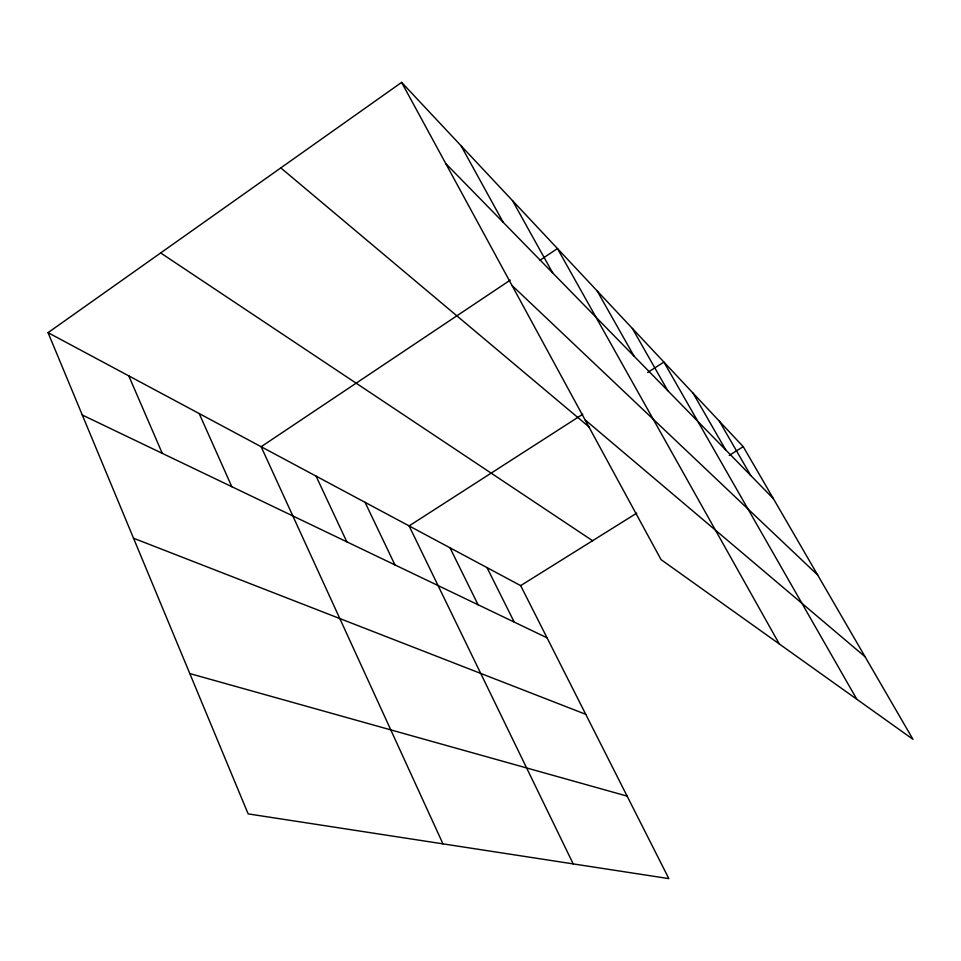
<?xml version="1.0" encoding="UTF-8"?>
<svg xmlns="http://www.w3.org/2000/svg" width="961" height="961" viewBox="0 0 961 961"><rect width="100%" height="100%" fill="white"/><g stroke="black" fill="none" stroke-linecap="round" stroke-linejoin="round"><path stroke-width="1.44" d="M48.05 332.662L520.658 585.621L668.844 878.618L248.154 813.883L48.05 332.662L401.626 82.382L743.225 446.649L912.95 739.297L661.048 559.626L401.626 82.382M510.255 280.119L261.14 446.721L442.961 843.854M540.07 260.179L557.452 248.551L779.311 643.978M582.762 414.227L409.098 525.907L573.212 863.903M647.666 372.484L663.895 362.057L856.816 699.26M520.658 585.621L636.723 513.162M729.255 455.382L743.225 446.649M189.81 673.565L627.125 796.116M133.531 538.232L585.742 714.311M82.286 415.008L547.061 637.828M160.667 252.947L592.589 540.719M280.816 167.899L589.225 427.068M585.045 419.801L865.08 656.759M512.021 285.453L817.679 575.014M445.772 163.586L773.413 498.699M719.381 421.218L750.733 475.503M693.073 393.169L725.687 449.88M632.374 328.434L667.751 390.634M597.129 290.859L634.032 356.135M512.477 200.585L552.755 273.008M461.028 145.724L503.18 222.303M487.011 567.603L514.231 622.079M449.988 547.794L478.073 604.745M365.072 502.339L394.935 564.888M316.049 476.103L346.825 541.824M199.203 413.566L231.805 486.686M128.786 375.883L162.265 453.34"/></g></svg>
